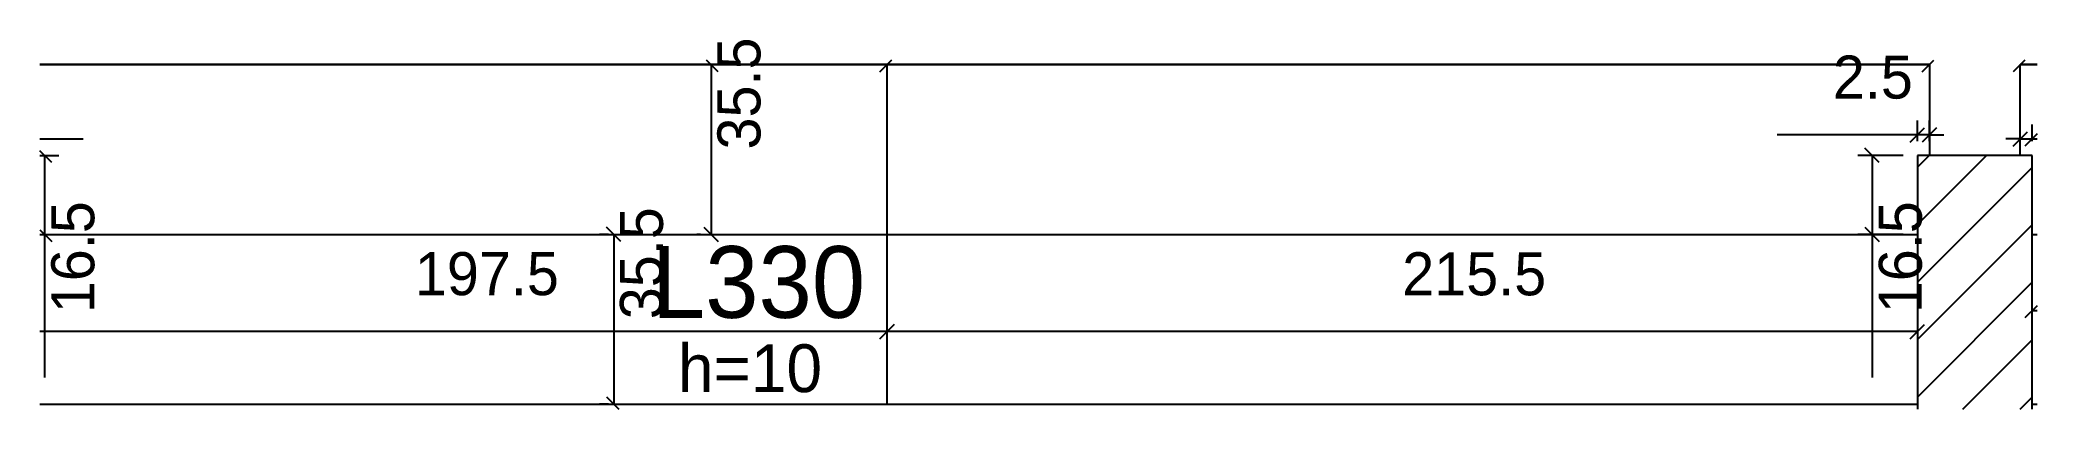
# Model space of a CAD drawing. Header units: metres. Extents: x 4501 to 4919, y 1577 to 1654.
import ezdxf

# ---------------------------------------------------------------- set-up
doc = ezdxf.new("R2010")
doc.units = ezdxf.units.M
for name, color, linetype in [('3', 7, 'Continuous'), ('4', 7, 'Continuous'), ('7', 7, 'Continuous'), ('Painéis', 7, 'Continuous')]:
    doc.layers.add(name, color=color, linetype=linetype)

msp = doc.modelspace()

# ---------------------------------------------------------------- linework, layer by layer
at = {"layer": '3', "color": 3, "lineweight": 25}
for p, q in [((4893.57, 1615.47), (4908.03, 1629.94)), ((4893.57, 1627.49), (4896.01, 1629.94)), ((4893.57, 1603.45), (4917.57, 1627.45)), ((4893.57, 1591.43), (4917.57, 1615.43)), ((4893.57, 1579.41), (4917.57, 1603.41)), ((4903.08, 1576.9), (4917.57, 1591.39)), ((4915.1, 1576.9), (4917.57, 1579.37)), ((4500.9, 1577.94), (4893.57, 1577.94)), ((4917.57, 1577.94), (4918.6, 1577.94))]:
    msp.add_line(p, q, dxfattribs=at)
for points in [[(4500.9, 1648.94), (4896.07, 1648.94)], [(4896.07, 1648.94), (4896.07, 1629.94)], [(4915.07, 1648.94), (4918.6, 1648.94)], [(4915.07, 1629.94), (4915.07, 1648.94)]]:
    msp.add_lwpolyline(points, dxfattribs=at)
at = {"layer": '7', "color": 7, "lineweight": 25}
for points in [[(4917.57, 1629.94), (4893.57, 1629.94)], [(4893.57, 1629.94), (4893.57, 1576.9)], [(4917.57, 1576.9), (4917.57, 1629.94)]]:
    msp.add_lwpolyline(points, dxfattribs=at)
at = {"layer": 'Painéis', "color": 4, "lineweight": 25}
for p, q in [((4678.07, 1648.94), (4500.9, 1648.94)), ((4639.04, 1648.94), (4638.28, 1648.94)), ((4641.28, 1648.94), (4641.28, 1613.44)), ((4896.07, 1648.94), (4678.07, 1648.94)), ((4918.6, 1648.94), (4915.07, 1648.94)), ((4500.9, 1633.42), (4509.92, 1633.42)), ((4893.57, 1634.24), (4864.21, 1634.24)), ((4893.57, 1632.94), (4893.57, 1637.24)), ((4896.07, 1634.24), (4893.57, 1634.24)), ((4896.07, 1632.94), (4896.07, 1637.24)), ((4896.07, 1634.24), (4899.07, 1634.24)), ((4915.07, 1633.42), (4912.07, 1633.42)), ((4915.07, 1632.94), (4915.07, 1636.42)), ((4915.07, 1633.42), (4917.57, 1633.42)), ((4917.57, 1632.94), (4917.57, 1636.42)), ((4917.57, 1633.42), (4918.6, 1633.42)), ((4500.9, 1629.94), (4504.87, 1629.94)), ((4501.87, 1629.94), (4501.87, 1613.44)), ((4890.57, 1629.94), (4881.1, 1629.94)), ((4884.1, 1629.94), (4884.1, 1613.44)), ((4500.9, 1613.44), (4504.87, 1613.44)), ((4501.87, 1613.44), (4501.87, 1583.47)), ((4619.8, 1613.44), (4617.91, 1613.44)), ((4620.91, 1613.44), (4620.91, 1577.94)), ((4639.04, 1613.44), (4638.28, 1613.44)), ((4890.57, 1613.44), (4881.1, 1613.44)), ((4884.1, 1613.44), (4884.1, 1583.47)), ((4918.6, 1597.46), (4917.57, 1597.46)), ((4678.07, 1593.1), (4500.9, 1593.1)), ((4893.57, 1593.1), (4678.07, 1593.1)), ((4619.8, 1577.94), (4617.91, 1577.94))]:
    msp.add_line(p, q, dxfattribs=at)
at = {"layer": 'Painéis', "color": 0, "lineweight": 25}
for p, q in [((4642.78, 1647.44), (4640.32, 1649.9)), ((4679.03, 1649.9), (4676.57, 1647.44)), ((4676.57, 1647.44), (4679.03, 1649.9)), ((4894.57, 1647.44), (4897.03, 1649.9)), ((4916.03, 1649.9), (4913.57, 1647.44)), ((4892.07, 1632.74), (4895.07, 1635.74)), ((4897.57, 1635.74), (4894.57, 1632.74)), ((4913.57, 1631.92), (4916.57, 1634.92)), ((4918.6, 1634.45), (4916.07, 1631.92)), ((4503.37, 1628.44), (4500.9, 1630.91)), ((4885.6, 1628.44), (4882.6, 1631.44)), ((4500.9, 1614.41), (4503.37, 1611.94)), ((4622.41, 1611.94), (4619.41, 1614.94)), ((4639.78, 1614.94), (4642.78, 1611.94)), ((4882.6, 1614.94), (4885.6, 1611.94)), ((4918.6, 1598.49), (4916.07, 1595.96)), ((4679.57, 1594.6), (4676.57, 1591.6)), ((4676.57, 1591.6), (4679.57, 1594.6)), ((4892.07, 1591.6), (4895.07, 1594.6)), ((4619.41, 1579.44), (4621.95, 1576.9))]:
    msp.add_line(p, q, dxfattribs=at)
at = {"layer": 'Painéis', "color": 200, "lineweight": 25}
for p, q in [((4678.07, 1577.94), (4678.07, 1648.94)), ((4500.9, 1613.44), (4893.57, 1613.44)), ((4917.57, 1613.44), (4918.6, 1613.44))]:
    msp.add_line(p, q, dxfattribs=at)

# ---------------------------------------------------------------- texts
at = {"layer": '3', "color": 3, "lineweight": 25}
msp.add_text('h=10', height=10, dxfattribs=at).set_placement((4634.36, 1580.44))
at = {"layer": '4', "color": 4, "lineweight": 25}
msp.add_text('L330', height=15, dxfattribs=at).set_placement((4628.88, 1595.98))
at = {"layer": 'Painéis', "color": 240, "lineweight": 25}
for s, p in [('35.5', (4651.59, 1631.19)), ('16.5', (4512.27, 1596.95)), ('35.5', (4631.21, 1595.69)), ('16.5', (4894.5, 1596.95))]:
    msp.add_text(s, height=9, rotation=90, dxfattribs=at).set_placement(p)
for s, p in [('2.5', (4875.89, 1641.84)), ('197.5', (4579.32, 1600.72)), ('215.5', (4785.82, 1600.69))]:
    msp.add_text(s, height=9, dxfattribs=at).set_placement(p)

doc.saveas('drawing.dxf')
